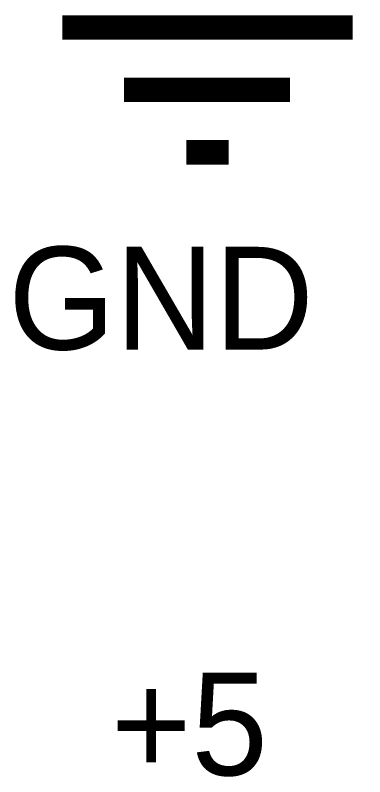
# Model space of a CAD drawing. Header units: inches. Extents: x 0 to 22.3, y 0 to 15.7.
# Drawn here: x 1.0076 to 1.176, y 11.9087 to 12.2755 of the extents above; entities that cross this region are included whole.
import ezdxf

# ---------------------------------------------------------------- set-up
doc = ezdxf.new("R2010")
doc.units = ezdxf.units.IN
doc.header["$MEASUREMENT"] = 0
doc.layers.add('Sheet', color=255, linetype='Continuous')

msp = doc.modelspace()

# ---------------------------------------------------------------- linework, layer by layer
at = {"layer": 'Sheet'}
for points in [[(1.03039, 12.2696, 0.0118, 0.0118, 0), (1.17008, 12.2696, 0.0118, 0.0118, 0)], [(1.06001, 12.23955, 0.0118, 0.0118, 0), (1.14002, 12.23955, 0.0118, 0.0118, 0)], [(1.09007, 12.20949, 0.0118, 0.0118, 0), (1.1104, 12.20949, 0.0118, 0.0118, 0)]]:
    msp.add_lwpolyline(points, format="xyseb", dxfattribs=at)

# ---------------------------------------------------------------- texts
for s, p in [('GND', (1.00431, 12.11446)), ('+5', (1.05382, 11.90937))]:
    msp.add_text(s, height=0.049505, dxfattribs=at).set_placement(p)

doc.saveas('drawing.dxf')
